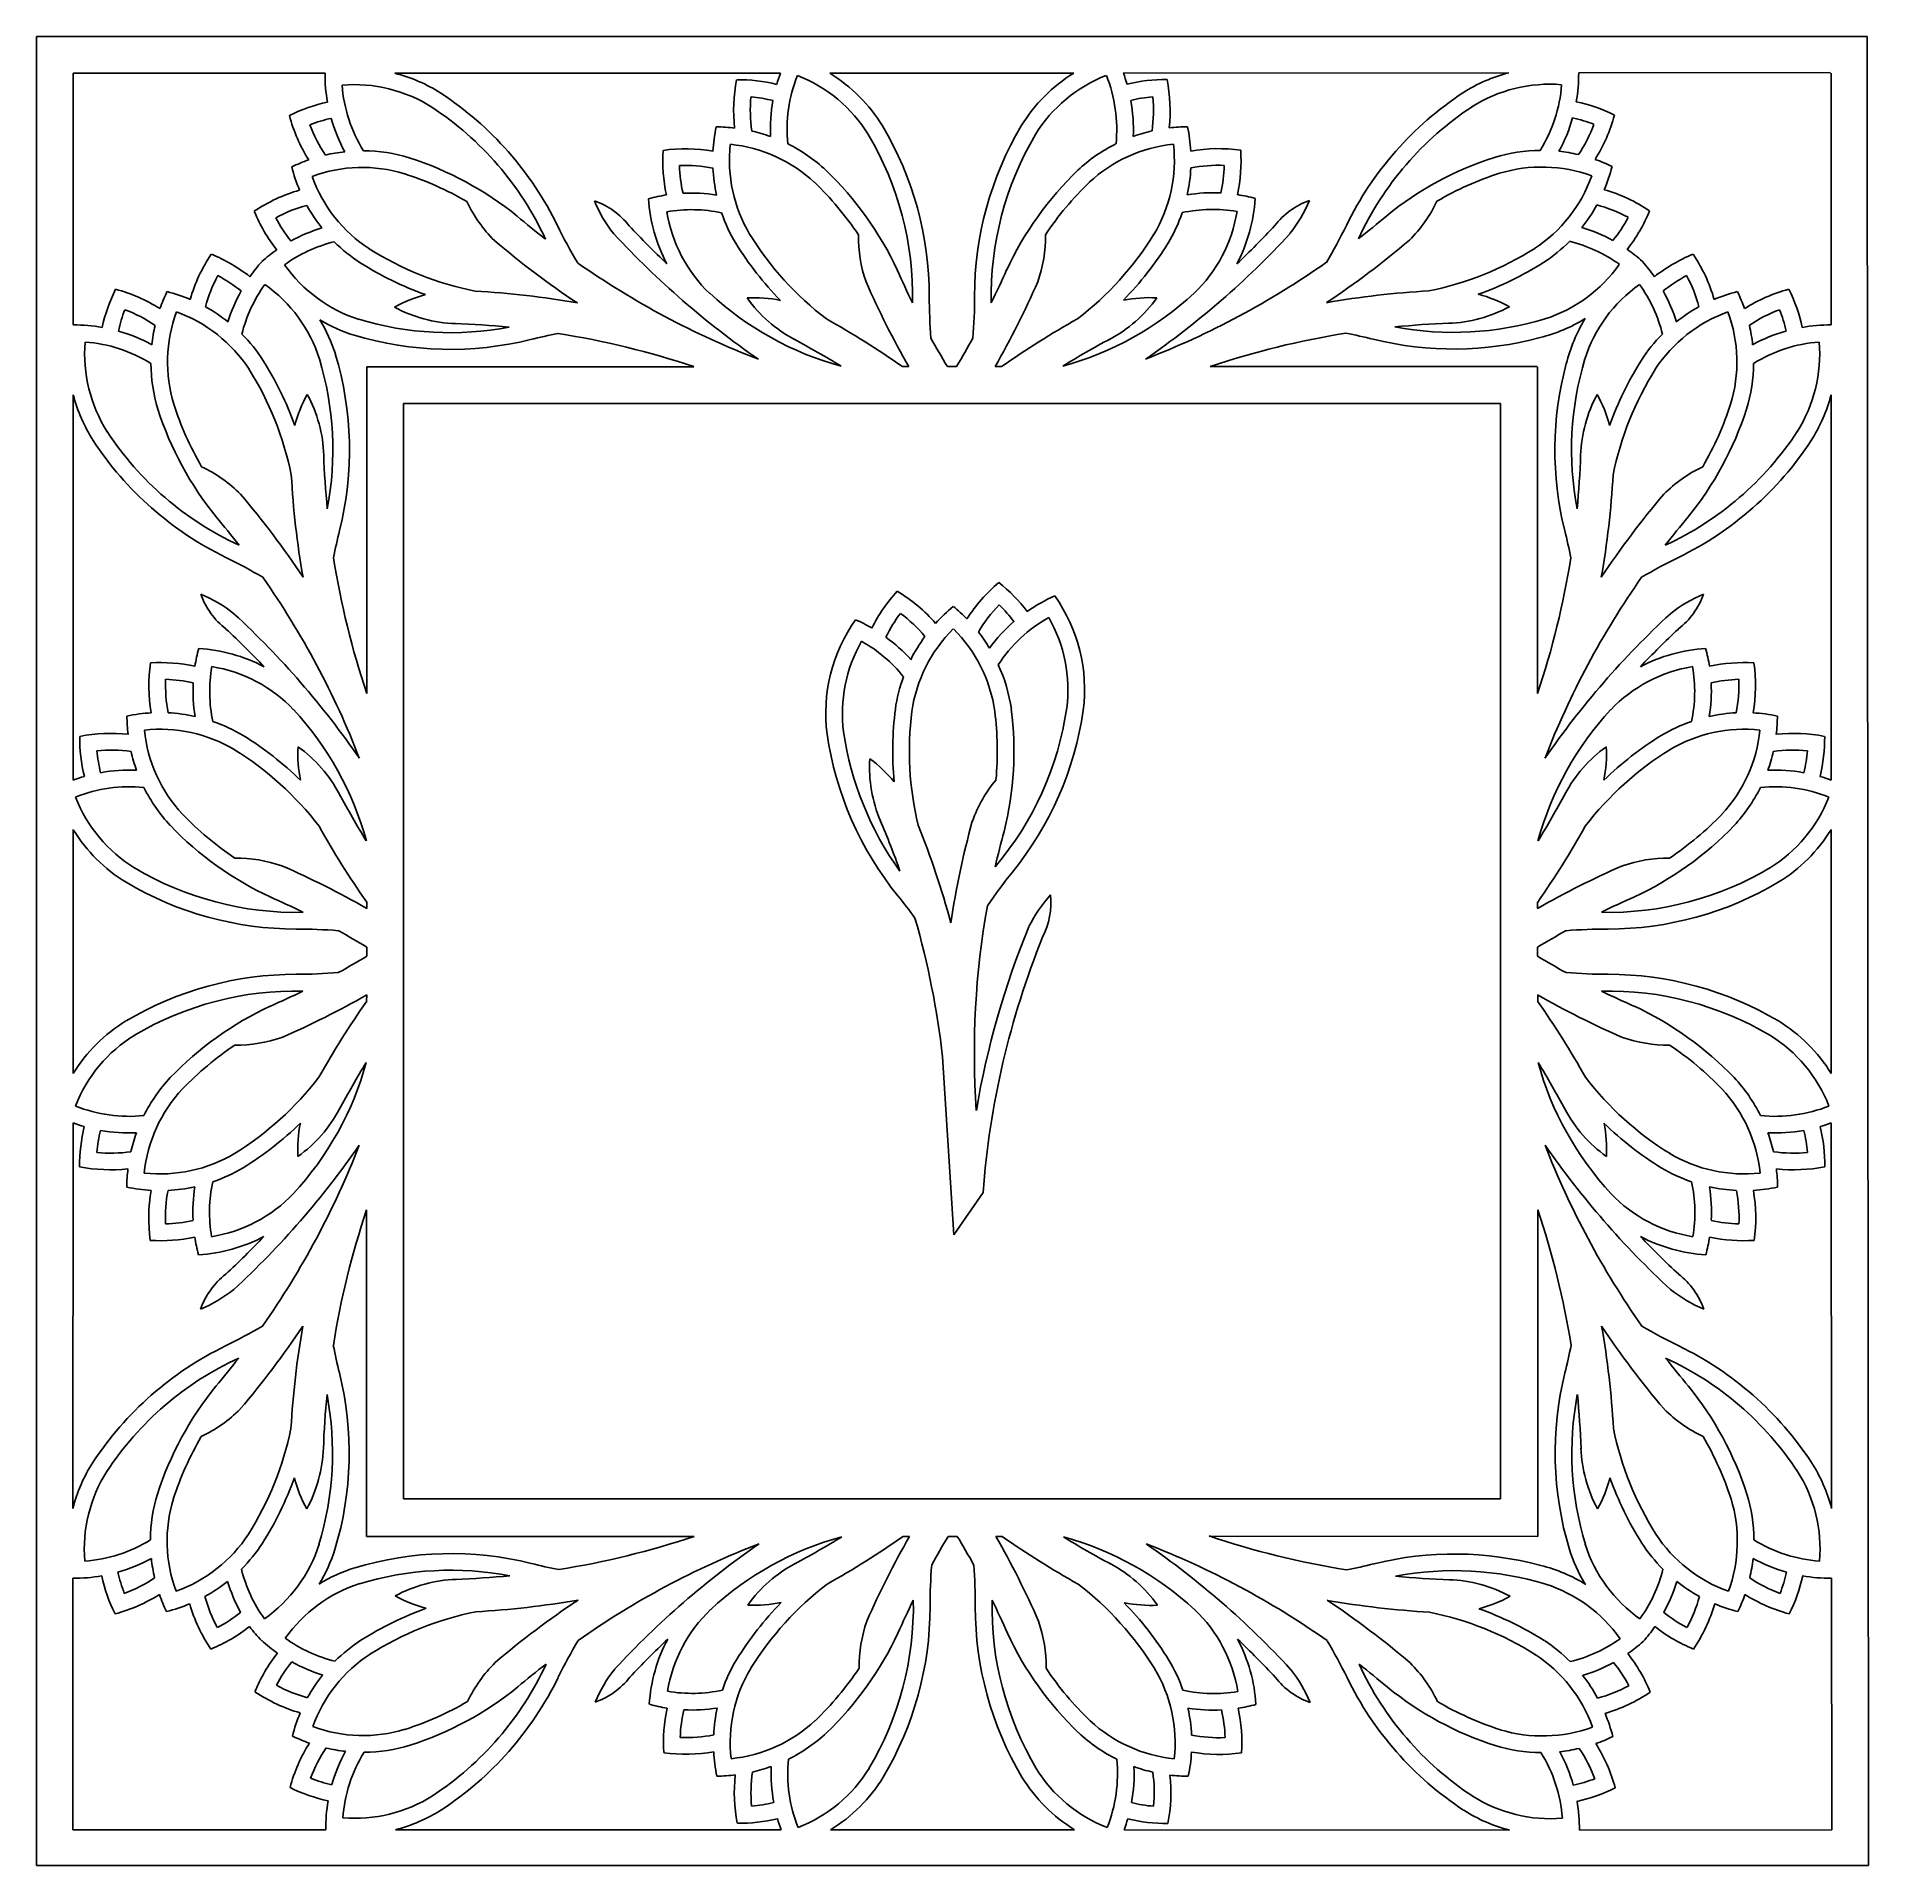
# Model space of a CAD drawing. Extents: x 11 to 231, y 21 to 241.
import ezdxf

# ---------------------------------------------------------------- set-up
doc = ezdxf.new("R2010")
doc.units = 0
doc.layers.get('0').update_dxf_attribs({"linetype": 'CONTINUOUS'})

msp = doc.modelspace()

# ---------------------------------------------------------------- linework, layer by layer
for p, q in [((10.74, 240.93), (230.54, 240.93)), ((10.74, 21.27), (10.74, 240.93)), ((230.7, 21.27), (230.54, 240.93)), ((15.14, 236.53), (45.38, 236.53)), ((15.14, 236.53), (15.14, 206.3)), ((53.76, 236.53), (100.06, 236.53)), ((106, 236.53), (135.29, 236.54)), ((187.53, 236.58), (141.23, 236.55)), ((226.14, 236.61), (195.91, 236.59)), ((226.22, 236.53), (226.22, 206.3)), ((50.4, 201.28), (50.39, 162.02)), ((50.4, 201.28), (89.66, 201.29)), ((114.7, 201.3), (115.47, 201.3)), ((121.21, 201.3), (120.11, 201.3)), ((126.62, 201.3), (125.84, 201.3)), ((190.91, 201.32), (151.65, 201.31)), ((190.96, 201.28), (190.97, 162.02)), ((15.14, 197.92), (15.14, 151.62)), ((54.8, 196.88), (186.51, 196.88)), ((54.8, 65.3), (54.8, 196.88)), ((186.51, 196.88), (186.51, 65.3)), ((226.22, 197.92), (226.22, 151.62)), ((15.14, 145.68), (15.13, 116.39)), ((226.23, 116.39), (226.22, 145.68)), ((50.38, 136.98), (50.38, 136.21)), ((190.98, 136.98), (190.98, 136.21)), ((50.38, 130.47), (50.38, 131.57)), ((190.98, 131.57), (190.98, 130.47)), ((50.37, 125.06), (50.38, 125.83)), ((190.99, 125.06), (190.99, 125.83)), ((119.51, 118.39), (120.86, 97.02)), ((15.1, 64.15), (15.13, 110.45)), ((226.27, 64.15), (226.23, 110.45)), ((120.86, 97.02), (124.4, 102.08)), ((50.35, 60.77), (50.37, 100.03)), ((191.01, 60.78), (190.99, 100.03)), ((54.8, 65.3), (186.51, 65.3)), ((89.7, 60.78), (50.35, 60.77)), ((114.78, 60.78), (115.55, 60.78)), ((121.29, 60.78), (120.19, 60.78)), ((126.7, 60.78), (125.93, 60.78)), ((191.01, 60.78), (151.55, 60.83)), ((15.07, 25.53), (15.09, 55.77)), ((226.29, 25.53), (226.27, 55.77)), ((15.07, 25.53), (45.46, 25.55)), ((53.85, 25.55), (100.14, 25.55)), ((106.08, 25.55), (135.38, 25.54)), ((187.61, 25.5), (141.32, 25.53)), ((196, 25.49), (226.29, 25.53)), ((230.7, 21.27), (10.74, 21.27))]:
    msp.add_line(p, q)
for centre, radius, start, end in [((64.84, 236.42), 19.47, 179.6582, 189.9234), ((48.86, 217.7), 19.47, 57.6544, 75.4181), ((113.91, 232.04), 19.47, 168.99, 186.1581), ((94.99, 216.29), 19.47, 76.2361, 90.5465), ((118.32, 229.8), 19.47, 159.7717, 163.9121), ((118.32, 229.8), 17.47, 158.309, 185.7834), ((95.74, 219.99), 17.47, 31.6431, 68.6931), ((95.74, 219.99), 19.47, 31.6431, 58.2181), ((145.55, 220.01), 19.47, 121.8223, 148.3973), ((145.55, 220.01), 17.47, 111.3473, 148.3973), ((122.97, 229.81), 17.47, 354.257, 21.7314), ((122.97, 229.81), 19.47, 16.1283, 20.2687), ((146.31, 216.31), 19.47, 89.4939, 103.8043), ((127.38, 232.04), 19.47, 353.8823, 11.0504), ((192.44, 217.75), 19.47, 104.6224, 122.386), ((176.44, 236.46), 19.47, 350.117, 0.3822), ((48.86, 217.7), 17.47, 57.6544, 94.7044), ((64.84, 236.42), 17.47, 184.3203, 211.7947), ((37.34, 200.69), 40, 25.9983, 56.7405), ((113.91, 232.04), 17.47, 174.5762, 188.0473), ((94.99, 216.29), 17.47, 76.165, 84.9603), ((118.32, 229.8), 19.47, 169.802, 182.5755), ((146.31, 216.31), 17.47, 95.0801, 103.8755), ((122.97, 229.81), 19.47, 357.4649, 10.2384), ((127.38, 232.04), 17.47, 351.9931, 5.4642), ((203.98, 200.75), 40, 123.2999, 154.0422), ((192.44, 217.75), 17.47, 85.336, 122.386), ((176.44, 236.46), 17.47, 328.2457, 355.7201), ((49.8, 214.04), 19.47, 102.2474, 116.5578), ((59.9, 236.49), 19.47, 195.0013, 212.1695), ((49.8, 214.04), 17.47, 102.1763, 110.9716), ((64.84, 236.42), 19.47, 195.8134, 208.5869), ((37.34, 200.69), 38, 24.7922, 56.7405), ((203.98, 200.75), 38, 123.2999, 155.2482), ((176.44, 236.46), 19.47, 331.4535, 344.227), ((191.5, 214.09), 17.47, 69.0688, 77.8641), ((191.5, 214.09), 19.47, 63.4826, 77.793), ((181.39, 236.53), 19.47, 327.8709, 345.0391), ((59.9, 236.49), 17.47, 200.5875, 214.0587), ((111.4, 226.1), 19.47, 168.1979, 176.8606), ((92.27, 210.62), 19.47, 83.2477, 89.7544), ((92.27, 210.62), 19.47, 70.1524, 77.0918), ((77.93, 209.76), 38, 358.7808, 30.7291), ((77.93, 209.76), 40, 359.9869, 30.7291), ((163.37, 209.79), 40, 149.3113, 180.0535), ((163.37, 209.79), 38, 149.3113, 181.2596), ((149.04, 210.64), 19.47, 102.9486, 109.888), ((149.04, 210.64), 19.47, 90.286, 96.7927), ((129.89, 226.11), 19.47, 3.1798, 11.8425), ((181.39, 236.53), 17.47, 325.9817, 339.4529), ((49.84, 207.75), 19.47, 96.1637, 103.1032), ((49.84, 207.75), 19.47, 73.1265, 89.5353), ((105.39, 226.04), 19.47, 176.3756, 192.214), ((88.65, 207.99), 19.47, 80.1951, 97.932), ((111.4, 226.1), 17.47, 173.7841, 210.8371), ((92.27, 210.62), 17.47, 47.1152, 84.1682), ((92.27, 210.62), 19.47, 47.1152, 63.5239), ((149.04, 210.64), 19.47, 116.5165, 132.9252), ((149.04, 210.64), 17.47, 95.8722, 132.9252), ((129.89, 226.11), 17.47, 329.2033, 6.2563), ((152.65, 208.01), 19.47, 82.1084, 99.8454), ((135.9, 226.05), 19.47, 347.8264, 3.6649), ((191.47, 207.8), 19.47, 90.5051, 106.9139), ((191.47, 207.8), 19.47, 76.9372, 83.8767), ((49.84, 207.75), 19.47, 109.259, 115.7657), ((60.25, 230.06), 19.47, 194.2093, 202.8719), ((49.84, 207.75), 17.47, 73.1265, 110.1795), ((43.27, 188.29), 38, 59.7668, 72.2141), ((43.27, 188.29), 40, 51.0044, 72.2141), ((88.65, 207.99), 17.47, 79.0766, 92.3458), ((105.39, 226.04), 17.47, 181.9617, 192.9491), ((111.4, 226.1), 19.47, 182.8448, 192.4508), ((77.83, 196.01), 40, 24.9931, 46.2028), ((163.49, 196.04), 40, 133.8376, 155.0473), ((129.89, 226.11), 19.47, 347.5896, 357.1956), ((152.65, 208.01), 17.47, 87.6946, 100.9638), ((135.9, 226.05), 17.47, 347.0913, 358.0787), ((198.05, 188.35), 40, 107.8263, 129.036), ((198.05, 188.35), 38, 107.8263, 120.2736), ((191.47, 207.8), 17.47, 69.8609, 106.9139), ((191.47, 207.8), 19.47, 64.2747, 70.7814), ((181.04, 230.1), 19.47, 337.1685, 345.8312), ((47.75, 203.8), 19.47, 106.2064, 123.9433), ((60.25, 230.06), 17.47, 199.7954, 236.8484), ((77.83, 196.01), 38, 33.7555, 46.2028), ((163.49, 196.04), 38, 133.8376, 146.2849), ((151.97, 202.71), 19.47, 87.1797, 99.0638), ((181.04, 230.1), 17.47, 303.192, 340.245), ((193.56, 203.85), 19.47, 56.0971, 73.834), ((47.75, 203.8), 17.47, 105.0879, 118.3572), ((60.25, 230.06), 19.47, 208.8562, 218.4622), ((77.21, 228.09), 16.36, 205.2098, 225.3626), ((92.84, 227.46), 16.36, 202.4158, 218.6573), ((74.64, 212.55), 9.2, 37.9326, 70.4673), ((89.34, 202.68), 19.47, 98.7914, 105.2295), ((103.65, 222.71), 19.47, 183.6731, 207.7957), ((89.34, 202.68), 17.47, 77.9116, 99.6433), ((89.34, 202.68), 19.47, 80.9766, 92.8607), ((151.97, 202.71), 17.47, 80.3971, 102.1289), ((137.64, 222.72), 19.47, 332.2447, 356.3674), ((151.97, 202.71), 19.47, 74.8109, 81.249), ((166.67, 212.58), 9.2, 109.5731, 142.1078), ((148.45, 227.48), 16.36, 321.3832, 337.6246), ((164.08, 228.12), 16.36, 314.6779, 334.8306), ((181.04, 230.1), 19.47, 321.5783, 331.1842), ((193.56, 203.85), 17.47, 61.6833, 74.9525), ((186.42, 227.41), 19.47, 321.8151, 337.6535), ((54.88, 227.36), 19.47, 202.3869, 218.2253), ((54.88, 227.36), 17.47, 207.9731, 218.9604), ((50.69, 199.34), 19.47, 106.9879, 118.8721), ((57.89, 206.88), 16.36, 49.6101, 49.8658), ((133.84, 296.56), 101.17, 229.724, 232.1974), ((129.57, 245.68), 62.62, 205.9983, 210.6132), ((156.59, 287.91), 102.17, 223.0191, 226.632), ((103.65, 222.71), 17.47, 189.2592, 226.3092), ((111.4, 226.1), 19.47, 199.0182, 210.8371), ((129.89, 226.11), 19.47, 329.2033, 341.0222), ((137.64, 222.72), 17.47, 313.7312, 350.7812), ((84.66, 287.88), 102.17, 313.4084, 317.0213), ((111.71, 245.67), 62.62, 329.4272, 334.0422), ((107.4, 296.56), 101.17, 307.843, 310.3165), ((183.42, 206.92), 16.36, 130.1746, 130.4303), ((190.62, 199.39), 19.47, 61.1683, 73.0525), ((186.42, 227.41), 17.47, 321.08, 332.0673), ((50.69, 199.34), 17.47, 103.9229, 125.6547), ((60.25, 230.06), 19.47, 225.0296, 236.8484), ((133.84, 296.56), 105.17, 229.6215, 236.4221), ((156.59, 287.91), 104.17, 222.7206, 235.3786), ((128.7, 237.17), 40, 211.7495, 224.2734), ((128.7, 237.17), 38, 211.7495, 232.5152), ((125.78, 216.9), 16.36, 179.1985, 199.3512), ((115.52, 216.89), 16.36, 340.6892, 0.842), ((112.58, 237.17), 38, 307.5252, 328.2909), ((112.58, 237.17), 40, 315.767, 328.2909), ((84.66, 287.88), 104.17, 304.6618, 317.3198), ((107.4, 296.56), 105.17, 303.6183, 310.4189), ((181.04, 230.1), 19.47, 303.192, 315.0108), ((190.62, 199.39), 17.47, 54.3858, 76.1175), ((47.87, 203.93), 19.47, 146.0567, 163.7936), ((24.31, 196.8), 19.47, 51.7747, 67.6131), ((52.34, 200.98), 19.47, 138.4304, 145.1973), ((50.69, 199.34), 19.47, 124.8027, 131.5696), ((54.77, 223.61), 17.47, 215.2706, 252.3205), ((70.94, 247.6), 40, 237.7609, 250.2848), ((70.94, 247.6), 38, 237.7609, 258.5266), ((133.84, 296.56), 101.17, 234.9052, 248.8908), ((107.4, 296.56), 101.17, 291.1496, 305.1353), ((170.34, 247.63), 38, 281.5138, 302.2795), ((170.34, 247.63), 40, 289.7556, 302.2795), ((186.52, 223.66), 17.47, 287.7199, 324.7698), ((190.62, 199.39), 19.47, 48.3489, 55.2377), ((189.02, 200.98), 19.47, 34.8027, 41.6915), ((217.05, 196.8), 19.47, 112.3869, 128.2253), ((193.49, 203.93), 19.47, 16.2064, 33.9434), ((47.87, 203.93), 17.47, 151.6428, 164.9121), ((24.31, 196.8), 17.47, 51.0396, 62.0269), ((52.34, 200.98), 17.47, 144.3453, 166.0771), ((28.06, 196.9), 17.47, 17.6795, 54.7294), ((206.71, 253.6), 105.17, 203.6102, 209.8202), ((99.11, 206.31), 16.36, 23.5988, 23.8545), ((206.71, 253.6), 101.17, 203.7126, 206.1861), ((34.56, 253.54), 101.17, 333.8544, 336.3278), ((34.56, 253.54), 105.17, 330.2202, 336.4302), ((142.2, 206.32), 16.36, 156.1859, 156.4416), ((213.3, 196.9), 17.47, 125.2706, 162.3206), ((189.02, 200.98), 17.47, 13.9229, 35.6547), ((217.05, 196.8), 17.47, 117.9731, 128.9604), ((193.49, 203.93), 17.47, 15.088, 28.3572), ((37.64, 201.88), 19.47, 153.4422, 167.7526), ((15.19, 191.78), 19.47, 57.8305, 74.9987), ((43.93, 201.84), 19.47, 154.2343, 160.741), ((21.62, 191.43), 19.47, 67.1281, 75.7907), ((52.34, 200.98), 19.47, 151.1279, 163.0121), ((61.61, 194.12), 16.36, 104.7226, 118.8431), ((57.56, 105.35), 105.17, 80.0803, 86.8269), ((117.37, 238), 38, 227.2232, 254.712), ((96.86, 193.21), 16.36, 78.7112, 92.8318), ((109.39, 219.02), 16.36, 215.3946, 242.1748), ((180.55, 209.74), 62.62, 179.9869, 184.6018), ((60.75, 209.69), 62.62, 355.4386, 0.0535), ((123.91, 238), 38, 285.3284, 312.8172), ((131.91, 219.03), 16.36, 297.8656, 324.6459), ((144.46, 193.22), 16.36, 87.2086, 101.3292), ((183.82, 105.39), 105.17, 93.2135, 99.9601), ((179.71, 194.16), 16.36, 61.1973, 75.3178), ((189.02, 200.98), 19.47, 16.988, 28.8721), ((219.74, 191.43), 19.47, 104.2093, 112.8719), ((197.44, 201.84), 19.47, 19.2591, 25.7657), ((226.18, 191.78), 19.47, 105.0013, 122.1695), ((203.73, 201.88), 19.47, 12.2474, 26.5578), ((37.64, 201.88), 17.47, 159.0284, 167.8237), ((15.19, 191.78), 17.47, 55.9413, 69.4125), ((43.93, 201.84), 17.47, 159.8205, 196.8735), ((21.62, 191.43), 17.47, 33.1516, 70.2046), ((21.62, 191.43), 19.47, 51.5378, 61.1438), ((54.77, 223.61), 19.47, 239.0196, 252.3205), ((28.06, 196.9), 19.47, 17.6795, 30.9804), ((60.4, 243.37), 38, 253.2345, 280.7234), ((61.54, 222.81), 16.36, 241.4059, 268.1861), ((54.3, 115.2), 105.17, 54.9485, 60.8156), ((187.08, 115.25), 105.17, 119.2248, 125.0919), ((180.88, 243.41), 38, 259.317, 286.8059), ((179.75, 222.85), 16.36, 271.8543, 298.6345), ((186.52, 223.66), 19.47, 284.1597, 301.4891), ((213.3, 196.9), 19.47, 148.5514, 165.8808), ((219.74, 191.43), 17.47, 109.7955, 146.8485), ((219.74, 191.43), 19.47, 118.8562, 128.4622), ((197.44, 201.84), 17.47, 343.1265, 20.1795), ((226.18, 191.78), 17.47, 110.5875, 124.0587), ((203.73, 201.88), 17.47, 12.1763, 20.9716), ((15.26, 186.83), 19.47, 80.0766, 90.3418), ((15.26, 186.83), 19.47, 61.4131, 74.1866), ((43.93, 201.84), 19.47, 166.8968, 173.8363), ((21.62, 191.43), 19.47, 33.1516, 44.9704), ((60.4, 243.37), 40, 253.2345, 283.9767), ((57.56, 105.35), 101.17, 84.3796, 88.0789), ((85.18, 143.78), 62.62, 100.8922, 103.9767), ((57.56, 105.35), 101.17, 71.5011, 81.0205), ((54.3, 115.2), 101.17, 58.3683, 62.0676), ((206.71, 253.6), 101.17, 208.8938, 211.1263), ((34.56, 253.54), 101.17, 328.9142, 331.1466), ((187.08, 115.25), 101.17, 117.9728, 121.6721), ((183.82, 105.39), 101.17, 99.0199, 108.5393), ((156.17, 143.81), 62.62, 76.0637, 79.1482), ((180.88, 243.41), 40, 256.0637, 285.0736), ((183.82, 105.39), 101.17, 91.9615, 95.6608), ((219.74, 191.43), 19.47, 135.0296, 146.8485), ((197.44, 201.84), 19.47, 6.1637, 13.1032), ((226.1, 186.83), 19.47, 105.8134, 118.5869), ((226.1, 186.83), 19.47, 89.6582, 99.9235), ((33.98, 202.82), 17.47, 175.2956, 212.3456), ((15.26, 186.83), 17.47, 58.2053, 85.6797), ((8.31, 191.28), 40, 346.0233, 16.7655), ((226.1, 186.83), 17.47, 94.3203, 121.7948), ((207.38, 202.82), 17.47, 327.6544, 4.7044), ((43.93, 201.84), 19.47, 180.4647, 196.8735), ((4.08, 180.74), 38, 11.4734, 32.2391), ((4.08, 180.74), 40, 19.7152, 32.2391), ((8.31, 191.28), 38, 349.2766, 16.7655), ((233.05, 191.28), 40, 164.9668, 193.9767), ((233.05, 191.28), 38, 163.2345, 190.7234), ((237.28, 180.74), 40, 147.7609, 160.2848), ((237.28, 180.74), 38, 147.7609, 168.5266), ((197.44, 201.84), 19.47, 343.1265, 359.5353), ((57.56, 190.07), 16.36, 151.1569, 165.2774), ((28.87, 190.13), 16.36, 1.8139, 28.5941), ((212.5, 190.13), 16.36, 151.4059, 178.1861), ((183.8, 190.07), 16.36, 14.7226, 28.8431), ((33.98, 202.82), 19.47, 194.5819, 212.3456), ((63.39, 208.41), 40, 197.7859, 218.9956), ((63.39, 208.41), 38, 197.7859, 210.2332), ((177.97, 208.41), 40, 321.0044, 342.2141), ((177.97, 208.41), 38, 329.7668, 342.2141), ((207.38, 202.82), 19.47, 327.6544, 345.4181), ((50.98, 214.34), 40, 213.2595, 244.0017), ((50.98, 214.34), 38, 213.2595, 245.2078), ((190.38, 214.34), 38, 294.7922, 326.7405), ((190.38, 214.34), 40, 295.9983, 326.7405), ((23.59, 174.47), 16.36, 44.6374, 64.7902), ((146.33, 194.12), 101.17, 181.9211, 185.6204), ((95.03, 194.12), 101.17, 354.3796, 358.079), ((217.78, 174.47), 16.36, 115.2098, 135.3626), ((146.33, 194.12), 105.17, 183.1731, 189.9197), ((95.03, 194.12), 105.17, 350.0803, 356.8269), ((-44.89, 117.83), 105.17, 33.5779, 40.3785), ((286.25, 117.83), 105.17, 139.6216, 146.4221), ((44.8, 193.79), 16.36, 220.1342, 220.3899), ((-44.89, 117.83), 101.17, 37.8026, 40.276), ((286.25, 117.83), 101.17, 139.724, 142.1974), ((196.56, 193.79), 16.36, 319.6101, 319.8658), ((107.89, 166.49), 62.62, 166.0233, 169.1078), ((133.47, 166.49), 62.62, 10.8922, 13.9767), ((6, 122.1), 62.62, 59.3868, 64.0017), ((146.33, 194.12), 101.17, 188.9795, 198.4989), ((95.03, 194.12), 101.17, 341.5011, 351.0205), ((235.36, 122.1), 62.62, 115.9983, 120.6132), ((-44.89, 117.83), 101.17, 21.1092, 35.0948), ((286.25, 117.83), 101.17, 144.9052, 158.8908), ((24.22, 158.84), 16.36, 51.3427, 67.5842), ((39.13, 177.04), 9.2, 199.5327, 232.0674), ((128.41, 161.13), 19.47, 137.3994, 153.2378), ((104.05, 157.63), 19.47, 41.2189, 58.9559), ((138.81, 160.44), 19.47, 130.0138, 147.182), ((114.19, 160.1), 19.47, 37.2599, 51.5703), ((217.14, 158.84), 16.36, 112.4158, 128.6573), ((202.23, 177.04), 9.2, 307.9327, 340.4673), ((-36.23, 95.08), 104.17, 34.6214, 47.2794), ((128.41, 161.13), 17.47, 142.9856, 153.9729), ((104.05, 157.63), 17.47, 40.1004, 53.3697), ((133.13, 157.4), 19.47, 129.2218, 137.8844), ((108.51, 157.4), 19.47, 44.2716, 50.7782), ((138.81, 160.44), 17.47, 135.6, 149.0712), ((114.19, 160.1), 17.47, 37.1888, 45.9841), ((140.83, 155.93), 19.47, 113.7466, 124.9359), ((117.11, 162.5), 19.47, 352.6669, 35.3031), ((277.59, 95.08), 104.17, 132.7206, 145.3786), ((-36.23, 95.08), 102.17, 43.368, 46.9809), ((124.97, 159.64), 19.47, 144.6969, 187.3331), ((101.25, 153.07), 19.47, 59.8152, 66.2534), ((133.13, 157.4), 17.47, 134.808, 171.861), ((108.51, 157.4), 17.47, 8.139, 45.192), ((108.51, 157.4), 19.47, 31.1762, 38.1157), ((140.83, 155.93), 19.47, 130.8259, 143.5994), ((140.83, 155.93), 17.47, 119.3328, 146.8073), ((117.11, 162.5), 17.47, 352.6669, 29.7169), ((277.59, 95.08), 102.17, 133.0192, 136.632), ((48.99, 162.33), 19.47, 164.7705, 171.2086), ((28.97, 148.02), 19.47, 62.2043, 86.3269), ((124.97, 159.64), 17.47, 150.2831, 187.3331), ((101.25, 153.07), 17.47, 38.9354, 60.6672), ((101.25, 153.07), 19.47, 42.0005, 53.8846), ((133.13, 157.4), 19.47, 143.8687, 153.4747), ((212.4, 148.02), 19.47, 93.6731, 117.7958), ((192.37, 162.33), 19.47, 8.7914, 15.2295), ((43.69, 163.03), 19.47, 172.068, 189.8049), ((25.64, 146.28), 19.47, 77.786, 93.6244), ((48.99, 162.33), 17.47, 170.3567, 192.0884), ((28.97, 148.02), 17.47, 43.6908, 80.7408), ((108.51, 157.4), 19.47, 8.139, 24.5478), ((212.4, 148.02), 17.47, 99.2593, 136.3092), ((192.37, 162.33), 17.47, 347.9116, 9.6433), ((215.72, 146.28), 19.47, 86.3756, 102.214), ((197.67, 163.03), 19.47, 350.1951, 7.932), ((43.69, 163.03), 17.47, 177.6542, 190.9234), ((25.64, 146.28), 17.47, 77.0509, 88.0383), ((48.99, 162.33), 19.47, 177.1393, 189.0234), ((133.13, 157.4), 19.47, 160.0421, 171.861), ((192.37, 162.33), 19.47, 350.9766, 2.8608), ((215.72, 146.28), 17.47, 91.9618, 102.9491), ((197.67, 163.03), 17.47, 349.0766, 2.3458), ((25.57, 140.27), 19.47, 93.1394, 101.8021), ((41.06, 159.41), 19.47, 180.2456, 186.7523), ((25.57, 140.27), 19.47, 77.5492, 87.1552), ((25.57, 140.27), 19.47, 59.1629, 70.9818), ((13.68, 134.3), 38, 15.288, 42.7768), ((153.54, 155.13), 40, 172.7734, 185.2973), ((153.54, 155.13), 38, 172.7734, 193.5391), ((88.1, 155.13), 38, 354.7793, 7.2266), ((96.83, 165.75), 38, 319.8047, 351.753), ((88.1, 155.13), 40, 346.0169, 7.2266), ((96.83, 165.75), 40, 321.0108, 351.753), ((227.68, 134.3), 38, 137.2232, 164.712), ((215.79, 140.27), 19.47, 109.0183, 120.8371), ((215.79, 140.27), 19.47, 92.8449, 102.4508), ((215.79, 140.27), 19.47, 78.1979, 86.8606), ((200.3, 159.41), 19.47, 353.2477, 359.7544), ((19.64, 137.77), 19.47, 83.8419, 101.01), ((35.39, 156.69), 19.47, 179.4535, 193.7639), ((25.57, 140.27), 17.47, 59.1629, 96.2159), ((41.06, 159.41), 17.47, 185.8318, 222.8848), ((14.5, 122.97), 40, 45.7266, 58.2505), ((145.25, 162.89), 40, 188.247, 218.9892), ((145.25, 162.89), 38, 188.247, 215.7359), ((226.86, 122.97), 40, 121.7496, 134.2735), ((215.79, 140.27), 17.47, 83.7841, 120.8371), ((200.3, 159.41), 17.47, 317.1152, 354.1682), ((221.72, 137.77), 19.47, 78.99, 96.1582), ((205.98, 156.69), 19.47, 346.2361, 0.5465), ((19.64, 137.77), 17.47, 81.9527, 95.4238), ((35.39, 156.69), 17.47, 185.0397, 193.835), ((41.06, 159.41), 19.47, 192.9082, 199.8476), ((14.5, 122.97), 38, 37.4848, 58.2505), ((58.47, 154.82), 16.36, 177.1682, 191.2888), ((32.65, 142.29), 16.36, 27.8252, 54.6054), ((127.11, 153.17), 16.36, 176.4184, 203.1986), ((101.13, 140.98), 16.36, 39.7351, 53.8556), ((208.71, 142.29), 16.36, 125.3946, 152.1748), ((226.86, 122.97), 38, 121.7496, 142.5153), ((182.89, 154.82), 16.36, 348.7113, 2.8318), ((200.3, 159.41), 19.47, 340.1524, 347.0919), ((221.72, 137.77), 17.47, 84.5762, 98.0474), ((205.98, 156.69), 17.47, 346.165, 354.9603), ((21.87, 133.36), 19.47, 106.0879, 110.2283), ((21.87, 133.36), 19.47, 87.4245, 100.198), ((219.49, 133.36), 19.47, 79.8021, 92.5756), ((219.49, 133.36), 19.47, 69.7717, 73.9121), ((21.87, 133.36), 17.47, 84.2166, 111.691), ((31.69, 155.93), 17.47, 201.3069, 238.3569), ((41.06, 159.41), 19.47, 206.4761, 222.8848), ((136.47, 197.38), 101.17, 207.9324, 211.6317), ((138.52, 141.2), 16.36, 140.2223, 160.3751), ((104.89, 197.38), 101.17, 328.3683, 332.0676), ((200.3, 159.41), 19.47, 317.1152, 333.524), ((219.49, 133.36), 17.47, 68.309, 95.7834), ((209.67, 155.93), 17.47, 301.6431, 338.6931), ((55.67, 173.85), 38, 223.7972, 236.2445), ((185.7, 173.85), 38, 303.7555, 316.2028), ((31.69, 155.93), 19.47, 211.7819, 238.3569), ((55.67, 173.85), 40, 223.7972, 245.0069), ((136.47, 197.38), 105.17, 209.1844, 215.0515), ((18.98, 107.11), 101.17, 19.3921, 23.0915), ((18.98, 107.11), 105.17, 15.0928, 21.8394), ((224.51, 118.83), 105.17, 164.6341, 171.4346), ((224.51, 118.83), 101.17, 164.7365, 167.2099), ((111.12, 149.74), 16.36, 344.6226, 344.8783), ((104.89, 197.38), 105.17, 324.9486, 330.8156), ((185.7, 173.85), 40, 294.9931, 316.2028), ((209.67, 155.93), 19.47, 301.6431, 328.2181), ((41.92, 173.74), 38, 239.2709, 271.2192), ((34.78, 125.89), 16.36, 70.6488, 90.8015), ((-1.92, 44.97), 105.17, 60.1798, 66.3898), ((243.28, 44.97), 105.17, 113.6102, 119.8203), ((199.44, 173.74), 38, 268.7809, 300.7292), ((206.58, 125.89), 16.36, 89.1985, 109.3512), ((41.92, 173.74), 40, 239.2709, 270.0131), ((176.59, 101.18), 62.62, 141.0108, 145.6257), ((199.44, 173.74), 40, 269.9869, 300.7292), ((45.37, 152.56), 16.36, 246.1455, 246.4012), ((-1.92, 44.97), 101.17, 63.8139, 66.2874), ((65.49, 98.33), 62.62, 35.9047, 38.9892), ((224.51, 118.83), 101.17, 169.9177, 183.9033), ((144.55, 126.77), 16.36, 137.4283, 153.6698), ((123.34, 136.96), 9.2, 332.9452, 5.4798), ((243.28, 44.97), 101.17, 113.7126, 116.1861), ((195.99, 152.56), 16.36, 293.5988, 293.8545), ((18.98, 107.11), 101.17, 6.4017, 16.033), ((41.94, 71.12), 62.62, 85.3982, 90.0131), ((-1.92, 44.97), 101.17, 58.8737, 61.1062), ((226.29, 94.55), 104.17, 157.7331, 170.3911), ((226.29, 94.55), 102.17, 158.0317, 175.7741), ((243.28, 44.97), 101.17, 118.8938, 121.1263), ((199.42, 71.12), 62.62, 89.9869, 94.6019), ((-1.86, 217.11), 101.17, 298.8534, 301.0858), ((243.22, 217.11), 101.17, 238.9142, 241.1466), ((41.89, 88.3), 40, 89.9465, 120.6887), ((41.98, 190.93), 62.62, 269.9465, 274.5614), ((199.38, 190.93), 62.62, 265.4386, 270.0535), ((199.47, 88.3), 40, 59.3113, 90.0535), ((41.89, 88.3), 38, 88.7404, 120.6887), ((-1.86, 217.11), 101.17, 293.6722, 296.1456), ((-1.86, 217.11), 105.17, 293.5698, 299.7798), ((243.22, 217.11), 105.17, 240.2202, 246.4302), ((199.47, 88.3), 38, 59.3113, 91.2596), ((243.22, 217.11), 101.17, 243.8544, 246.3278), ((55.64, 88.19), 40, 114.9527, 136.1624), ((45.36, 109.48), 16.36, 113.5584, 113.8141), ((136.43, 64.6), 105.17, 144.9081, 150.7752), ((104.93, 64.6), 105.17, 29.2249, 35.0919), ((196, 109.48), 16.36, 66.186, 66.4416), ((185.73, 88.19), 40, 43.8376, 65.0474), ((31.67, 106.12), 19.47, 121.6027, 148.1777), ((31.67, 106.12), 17.47, 121.6027, 158.6527), ((209.69, 106.12), 17.47, 21.3474, 58.3973), ((209.69, 106.12), 19.47, 31.8223, 58.3973), ((55.64, 88.19), 38, 123.7151, 136.1624), ((34.78, 136.16), 16.36, 269.158, 289.3108), ((206.58, 136.16), 16.36, 250.6892, 270.842), ((185.73, 88.19), 38, 43.8376, 56.2849), ((13.68, 127.77), 38, 317.1828, 344.6716), ((136.43, 64.6), 101.17, 148.3279, 152.0272), ((227.68, 127.77), 38, 195.3284, 222.8173), ((104.93, 64.6), 101.17, 27.9728, 31.6722), ((41.04, 102.64), 19.47, 137.0748, 153.4835), ((41.04, 102.64), 17.47, 137.0748, 174.1278), ((14.51, 139.09), 38, 301.7091, 322.4748), ((226.85, 139.09), 38, 217.5252, 238.2909), ((200.32, 102.64), 17.47, 5.8722, 42.9252), ((200.32, 102.64), 19.47, 26.5165, 42.9252), ((21.87, 128.71), 17.47, 248.2686, 275.743), ((219.49, 128.71), 17.47, 264.257, 291.7314), ((21.87, 128.71), 19.47, 249.7313, 253.8717), ((35.37, 105.36), 19.47, 166.1957, 180.5061), ((14.51, 139.09), 40, 301.7091, 314.233), ((58.45, 107.22), 16.36, 168.6708, 182.7914), ((32.65, 119.77), 16.36, 305.3541, 332.1344), ((208.71, 119.77), 16.36, 207.8656, 234.6459), ((226.85, 139.09), 40, 225.767, 238.2909), ((182.91, 107.22), 16.36, 357.2086, 11.3292), ((219.49, 128.71), 19.47, 286.1283, 290.2687), ((205.99, 105.36), 19.47, 359.494, 13.8043), ((35.37, 105.36), 17.47, 166.1245, 174.9199), ((21.87, 128.71), 19.47, 259.7616, 272.5351), ((41.04, 102.64), 19.47, 160.112, 167.0514), ((219.49, 128.71), 19.47, 267.4649, 280.2384), ((200.32, 102.64), 19.47, 12.9486, 19.8881), ((205.99, 105.36), 17.47, 5.0802, 13.8755), ((19.63, 124.29), 17.47, 264.5358, 278.0069), ((25.57, 121.79), 17.47, 263.7437, 300.7967), ((-36.21, 167.02), 104.17, 312.6802, 325.3382), ((-44.88, 144.28), 101.17, 324.8647, 338.8504), ((277.57, 167.02), 104.17, 214.6618, 227.3198), ((286.24, 144.28), 101.17, 201.1496, 215.1353), ((215.79, 121.79), 17.47, 239.2033, 276.2563), ((221.73, 124.29), 17.47, 261.9931, 275.4642), ((19.63, 124.29), 19.47, 258.9496, 276.1177), ((41.04, 102.64), 19.47, 173.2073, 179.714), ((48.97, 99.71), 17.47, 167.8711, 189.6029), ((25.57, 121.79), 19.47, 288.9778, 300.7967), ((215.79, 121.79), 19.47, 239.2033, 251.0222), ((192.39, 99.71), 17.47, 350.3971, 12.1289), ((221.73, 124.29), 19.47, 263.8823, 281.0504), ((200.32, 102.64), 19.47, 0.286, 6.7927), ((25.57, 121.79), 19.47, 258.1575, 266.8202), ((43.67, 99.02), 19.47, 170.1546, 187.8916), ((43.67, 99.02), 17.47, 169.0362, 182.3054), ((25.57, 121.79), 19.47, 272.8044, 282.4104), ((48.97, 99.71), 19.47, 170.9362, 182.8203), ((28.95, 114.03), 17.47, 279.2188, 316.2688), ((212.41, 114.03), 17.47, 223.7312, 260.7812), ((215.79, 121.79), 19.47, 257.5896, 267.1956), ((192.39, 99.71), 19.47, 357.1797, 9.0638), ((197.7, 99.02), 17.47, 357.6946, 10.9638), ((215.79, 121.79), 19.47, 273.1798, 281.8425), ((197.7, 99.02), 19.47, 352.1084, 9.8454), ((146.29, 67.86), 101.17, 161.4607, 170.9801), ((95.08, 67.86), 101.17, 9.0199, 18.5393), ((25.63, 115.77), 17.47, 271.9213, 282.9087), ((28.95, 114.03), 19.47, 273.6326, 297.7553), ((-36.21, 167.02), 102.17, 312.9787, 316.5916), ((212.41, 114.03), 19.47, 242.2447, 266.3674), ((277.57, 167.02), 102.17, 223.4085, 227.0213), ((215.73, 115.77), 17.47, 257.0914, 268.0787), ((25.63, 115.77), 19.47, 266.3351, 282.1736), ((48.97, 99.71), 19.47, 188.751, 195.1891), ((192.39, 99.71), 19.47, 344.8109, 351.249), ((215.73, 115.77), 19.47, 257.8264, 273.6649), ((39.1, 85.01), 9.2, 127.8922, 160.4269), ((24.2, 103.22), 16.36, 292.3754, 308.6168), ((217.16, 103.22), 16.36, 231.3832, 247.6246), ((202.26, 85.01), 9.2, 19.5731, 52.1078), ((6.01, 139.97), 62.62, 295.9578, 300.5728), ((-44.88, 144.28), 105.17, 319.5811, 326.3817), ((146.29, 67.86), 105.17, 170.0399, 176.7865), ((286.24, 144.28), 105.17, 213.6184, 220.4189), ((95.08, 67.86), 105.17, 3.2135, 9.9601), ((235.35, 139.97), 62.62, 239.4273, 244.0422), ((50.92, 47.7), 40, 115.9578, 146.7001), ((107.87, 95.51), 62.62, 190.8518, 193.9363), ((133.49, 95.51), 62.62, 346.0637, 349.1482), ((190.44, 47.7), 40, 33.3, 64.0422), ((50.92, 47.7), 38, 114.7518, 146.7001), ((-44.88, 144.28), 101.17, 319.6835, 322.157), ((190.44, 47.7), 38, 33.3, 65.2483), ((286.24, 144.28), 101.17, 217.843, 220.3165), ((8.27, 70.79), 40, 343.1941, 13.9363), ((233.09, 70.79), 40, 166.0637, 196.8059), ((63.33, 53.63), 40, 140.964, 162.1737), ((44.76, 68.26), 16.36, 139.5697, 139.8254), ((8.27, 70.79), 38, 343.1941, 10.683), ((146.29, 67.86), 101.17, 174.3392, 178.0385), ((233.09, 70.79), 38, 169.3171, 196.8059), ((95.08, 67.86), 101.17, 1.9615, 5.6608), ((196.6, 68.26), 16.36, 40.1746, 40.4303), ((178.03, 53.63), 40, 17.8263, 39.036), ((23.55, 87.59), 16.36, 295.1694, 315.3221), ((217.81, 87.59), 16.36, 224.6779, 244.8306), ((63.33, 53.63), 38, 149.7264, 162.1737), ((4.05, 81.34), 38, 327.7205, 348.4862), ((237.31, 81.34), 38, 191.5139, 212.2796), ((178.03, 53.63), 38, 17.8263, 30.2736), ((28.82, 71.92), 16.36, 331.3655, 358.1457), ((212.54, 71.92), 16.36, 181.8543, 208.6345), ((33.93, 59.24), 19.47, 147.614, 165.3776), ((33.93, 59.24), 17.47, 147.614, 184.664), ((207.43, 59.24), 17.47, 355.336, 32.386), ((207.43, 59.24), 19.47, 14.6224, 32.386), ((4.05, 81.34), 40, 327.7205, 340.2444), ((57.52, 71.97), 16.36, 194.6822, 208.8027), ((183.84, 71.97), 16.36, 331.1973, 345.3179), ((237.31, 81.34), 40, 199.7557, 212.2796), ((43.88, 60.21), 19.47, 163.0861, 179.4949), ((43.88, 60.21), 17.47, 163.0861, 200.1391), ((197.49, 60.21), 17.47, 339.8609, 16.9139), ((197.49, 60.21), 19.47, 0.5052, 16.9139), ((15.22, 75.23), 17.47, 274.2799, 301.7543), ((21.57, 70.63), 17.47, 289.755, 326.808), ((21.57, 70.63), 19.47, 314.9892, 326.808), ((28.02, 65.15), 17.47, 305.2302, 342.2801), ((57.65, 156.74), 101.17, 278.9795, 288.4712), ((133.93, -34.48), 101.17, 111.1092, 125.0948), ((156.68, -25.83), 104.17, 124.6214, 137.2794), ((117.46, 24.09), 38, 105.288, 132.7768), ((54.38, 146.88), 101.17, 297.9324, 301.6317), ((54.38, 146.88), 105.17, 299.1844, 305.0515), ((206.8, 8.49), 105.17, 150.1798, 156.3898), ((206.8, 8.49), 101.17, 148.8737, 151.1062), ((34.65, 8.55), 101.17, 28.8534, 31.0858), ((34.65, 8.55), 105.17, 23.5698, 29.7798), ((187.16, 146.83), 105.17, 234.9081, 240.7752), ((124, 24.08), 38, 47.1828, 74.6716), ((187.16, 146.83), 101.17, 238.3279, 242.0272), ((107.49, -34.47), 101.17, 54.8647, 68.8504), ((84.74, -25.8), 104.17, 42.6802, 55.3382), ((183.9, 156.69), 101.17, 251.3488, 260.9801), ((213.34, 65.15), 17.47, 197.7199, 234.7698), ((219.79, 70.63), 19.47, 213.192, 225.0109), ((219.79, 70.63), 17.47, 213.192, 250.245), ((226.14, 75.23), 17.47, 238.2457, 265.7201), ((15.22, 75.23), 19.47, 285.773, 298.5465), ((43.88, 60.21), 19.47, 186.1233, 193.0628), ((28.02, 65.15), 19.47, 328.7131, 342.2801), ((60.48, 18.72), 40, 76.0233, 106.7655), ((85.27, 118.3), 62.62, 256.0233, 259.1078), ((109.47, 43.06), 16.36, 117.8252, 144.6054), ((180.64, 52.35), 62.62, 175.3982, 180.0131), ((60.84, 52.39), 62.62, 359.9465, 4.5614), ((132, 43.05), 16.36, 35.3541, 62.1344), ((156.25, 118.27), 62.62, 280.8518, 283.9363), ((180.97, 18.67), 40, 74.9264, 103.9363), ((186.61, 38.42), 19.47, 58.5109, 75.8403), ((213.34, 65.15), 19.47, 197.7199, 211.0208), ((197.49, 60.21), 19.47, 346.9373, 353.8767), ((226.14, 75.23), 19.47, 241.4536, 254.227), ((15.22, 75.23), 19.47, 269.6178, 279.883), ((37.59, 60.17), 19.47, 192.207, 206.5174), ((37.59, 60.17), 17.47, 192.1359, 200.9312), ((15.14, 70.29), 17.47, 290.5471, 304.0183), ((21.57, 70.63), 19.47, 298.8158, 308.4217), ((52.29, 61.06), 19.47, 196.9475, 208.8317), ((52.29, 61.06), 17.47, 193.8825, 215.6142), ((54.86, 38.47), 17.47, 107.6795, 144.7294), ((54.86, 38.47), 19.47, 107.6795, 121.6222), ((60.48, 18.72), 38, 79.2766, 106.7655), ((61.63, 39.27), 16.36, 91.8139, 118.5941), ((57.65, 156.74), 101.17, 271.9211, 275.6204), ((128.79, 24.91), 38, 127.4848, 148.2505), ((112.67, 24.91), 38, 31.7091, 52.4748), ((180.97, 18.67), 38, 73.1941, 100.683), ((183.9, 156.69), 101.17, 264.3392, 268.0385), ((179.84, 39.23), 16.36, 61.3655, 88.1457), ((186.61, 38.42), 17.47, 35.2302, 72.2801), ((189.07, 61.06), 17.47, 324.3858, 346.1175), ((189.07, 61.06), 19.47, 331.1683, 343.0525), ((219.79, 70.63), 19.47, 231.5783, 241.1843), ((226.22, 70.29), 17.47, 235.9818, 249.4529), ((203.78, 60.17), 17.47, 339.0688, 347.8641), ((203.78, 60.17), 19.47, 333.4826, 347.793), ((226.14, 75.23), 19.47, 260.117, 270.3823), ((15.14, 70.29), 19.47, 284.9609, 302.1291), ((43.88, 60.21), 19.47, 199.2186, 205.7253), ((47.82, 58.11), 17.47, 195.0475, 208.3167), ((61.69, 67.97), 16.36, 241.1569, 255.2774), ((57.65, 156.74), 105.17, 273.1731, 279.9197), ((133.93, -34.48), 105.17, 123.5779, 130.3785), ((128.79, 24.91), 40, 135.7266, 148.2505), ((96.95, 68.88), 16.36, 267.1682, 281.2888), ((78.02, 52.32), 38, 329.2709, 1.2192), ((206.8, 8.49), 101.17, 153.8139, 156.2874), ((163.46, 52.29), 38, 178.7404, 210.6887), ((34.65, 8.55), 101.17, 23.6722, 26.1456), ((112.67, 24.91), 40, 31.7091, 44.233), ((144.54, 68.86), 16.36, 258.6708, 272.7914), ((107.49, -34.47), 105.17, 49.5811, 56.3817), ((183.9, 156.69), 105.17, 260.0399, 266.7865), ((179.8, 67.93), 16.36, 284.6822, 298.8027), ((193.54, 58.11), 17.47, 331.6833, 344.9525), ((197.49, 60.21), 19.47, 334.2747, 340.7814), ((226.22, 70.29), 19.47, 237.8709, 255.0391), ((21.57, 70.63), 19.47, 284.1688, 292.8315), ((47.82, 58.11), 19.47, 196.166, 213.9029), ((24.27, 65.26), 17.47, 297.9327, 308.92), ((71.03, 14.49), 40, 109.7152, 122.2391), ((71.03, 14.49), 38, 101.4734, 122.2391), ((103.74, 39.37), 17.47, 133.6908, 170.7408), ((125.87, 45.19), 16.36, 160.6488, 180.8015), ((78.02, 52.32), 40, 329.2709, 0.0131), ((163.46, 52.29), 40, 179.9465, 210.6887), ((115.6, 45.19), 16.36, 359.158, 19.3108), ((137.73, 39.36), 17.47, 9.2188, 46.2688), ((170.42, 14.45), 38, 57.7205, 78.4862), ((170.42, 14.45), 40, 57.7205, 70.2444), ((217.09, 65.26), 17.47, 231.08, 242.0674), ((193.54, 58.11), 19.47, 326.0971, 343.834), ((219.79, 70.63), 19.47, 247.1685, 255.8312), ((24.27, 65.26), 19.47, 292.3465, 308.1849), ((51.71, 61.85), 19.47, 217.6693, 224.2957), ((50.78, 62.75), 17.47, 234.3453, 256.0771), ((156.68, -25.83), 102.17, 133.368, 136.9809), ((103.74, 39.37), 19.47, 152.2043, 176.3269), ((77.91, 66.07), 40, 313.7972, 335.0069), ((163.57, 66.04), 40, 204.9527, 226.1624), ((84.74, -25.8), 102.17, 42.9787, 46.5916), ((137.73, 39.36), 19.47, 3.6326, 27.7553), ((190.71, 62.7), 17.47, 283.8825, 305.6142), ((189.07, 61.06), 19.47, 318.4708, 325.2377), ((217.09, 65.26), 19.47, 231.8151, 247.6535), ((54.96, 34.72), 19.47, 141.7747, 157.6131), ((50.78, 62.75), 19.47, 228.0854, 235.1973), ((60.33, 32.02), 17.47, 123.1516, 160.2046), ((60.33, 32.02), 19.47, 123.1516, 134.9704), ((129.66, 16.41), 62.62, 149.3868, 154.0017), ((111.79, 16.41), 62.62, 25.9578, 30.5728), ((181.13, 31.98), 17.47, 19.755, 56.808), ((181.13, 31.98), 19.47, 44.9892, 56.808), ((190.71, 62.7), 19.47, 304.7623, 311.6511), ((186.5, 34.67), 19.47, 22.3465, 38.1849), ((54.96, 34.72), 17.47, 141.0396, 152.0269), ((50.78, 62.75), 19.47, 241.1279, 253.0121), ((60.33, 32.02), 19.47, 141.5378, 151.1438), ((37.42, 61.39), 38, 303.2595, 335.2078), ((77.3, 33.99), 16.36, 134.6374, 154.7902), ((133.93, -34.48), 101.17, 127.8026, 130.276), ((92.93, 34.62), 16.36, 141.3427, 157.5842), ((111.49, 35.98), 19.47, 149.1629, 160.9818), ((111.49, 35.98), 17.47, 149.1629, 186.2159), ((77.91, 66.07), 38, 313.7972, 326.2445), ((163.57, 66.04), 38, 213.7151, 226.1624), ((129.98, 35.97), 17.47, 353.7437, 30.7967), ((129.98, 35.97), 19.47, 18.9778, 30.7967), ((148.54, 34.61), 16.36, 22.3754, 38.6168), ((204.06, 61.33), 38, 204.7518, 236.7001), ((107.49, -34.47), 101.17, 49.6835, 52.157), ((164.17, 33.96), 16.36, 25.1694, 45.3221), ((190.71, 62.7), 19.47, 286.9475, 298.8317), ((181.13, 31.98), 19.47, 28.8158, 38.4217), ((186.5, 34.67), 17.47, 27.9327, 38.92), ((47.83, 58.28), 19.47, 236.0567, 253.7936), ((47.83, 58.28), 17.47, 241.6428, 254.9121), ((43.36, 73.79), 40, 287.7859, 308.9956), ((37.42, 61.39), 40, 303.2595, 334.0017), ((57.97, 55.21), 16.36, 310.1342, 310.3899), ((74.72, 49.53), 9.2, 289.5327, 322.0674), ((89.43, 59.4), 17.47, 260.3567, 282.0884), ((152.05, 59.38), 17.47, 257.8711, 279.6029), ((166.75, 49.5), 9.2, 217.8922, 250.4269), ((204.06, 61.33), 40, 205.9578, 236.7001), ((183.51, 55.16), 16.36, 229.5697, 229.8254), ((198.14, 73.74), 40, 230.964, 252.1737), ((193.65, 58.23), 17.47, 285.0475, 298.3167), ((193.65, 58.23), 19.47, 286.166, 303.9029), ((43.36, 73.79), 38, 287.7859, 300.2332), ((89.43, 59.4), 19.47, 254.7705, 261.2086), ((105.48, 36.04), 19.47, 167.786, 183.6244), ((105.48, 36.04), 17.47, 167.0509, 178.0383), ((89.43, 59.4), 19.47, 267.1393, 279.0234), ((111.49, 35.98), 19.47, 167.5492, 177.1552), ((129.98, 35.97), 19.47, 2.8044, 12.4104), ((152.05, 59.38), 19.47, 260.9362, 272.8203), ((135.99, 36.03), 17.47, 1.9213, 12.9087), ((152.05, 59.38), 19.47, 278.751, 285.1891), ((135.99, 36.03), 19.47, 356.3351, 12.1736), ((198.14, 73.74), 38, 239.7264, 252.1737), ((60.33, 32.02), 19.47, 157.1281, 165.7907), ((49.93, 54.33), 17.47, 249.8205, 286.8735), ((92.35, 51.46), 17.47, 275.8318, 312.8848), ((149.13, 51.44), 17.47, 227.0748, 264.1278), ((191.55, 54.28), 17.47, 253.0861, 290.1391), ((181.13, 31.98), 19.47, 14.1688, 22.8315), ((59.98, 25.59), 19.47, 147.8305, 164.9987), ((49.93, 54.33), 19.47, 244.2343, 250.741), ((59.98, 25.59), 17.47, 145.9413, 159.4125), ((49.93, 54.33), 19.47, 256.8968, 263.8363), ((49.93, 54.33), 19.47, 270.4647, 286.8735), ((88.74, 54.09), 17.47, 267.6542, 280.9234), ((92.35, 51.46), 19.47, 296.4761, 312.8848), ((149.13, 51.44), 19.47, 227.0748, 243.4835), ((152.74, 54.07), 17.47, 259.0362, 272.3054), ((191.55, 54.28), 19.47, 253.0861, 269.4949), ((191.55, 54.28), 19.47, 276.1233, 283.0628), ((181.48, 25.55), 17.47, 20.5471, 34.0183), ((191.55, 54.28), 19.47, 289.2186, 295.7253), ((181.48, 25.55), 19.47, 14.9609, 32.1291), ((64.93, 25.66), 19.47, 151.4131, 164.1866), ((64.93, 25.66), 17.47, 148.2053, 175.6797), ((88.74, 54.09), 19.47, 262.068, 279.8049), ((111.49, 35.98), 19.47, 183.1394, 191.8021), ((92.35, 51.46), 19.47, 282.9082, 289.8476), ((118.41, 32.28), 19.47, 177.4245, 190.198), ((118.41, 32.28), 17.47, 174.2166, 201.691), ((123.06, 32.28), 17.47, 338.2686, 5.743), ((123.06, 32.28), 19.47, 349.7616, 2.5351), ((149.13, 51.44), 19.47, 250.112, 257.0514), ((129.98, 35.97), 19.47, 348.1575, 356.8202), ((152.74, 54.07), 19.47, 260.1546, 277.8916), ((176.53, 25.62), 17.47, 4.2799, 31.7543), ((176.53, 25.62), 19.47, 15.773, 28.5465), ((49.88, 48.04), 17.47, 249.0284, 257.8237), ((92.35, 51.46), 19.47, 270.2456, 276.7523), ((113.99, 30.04), 19.47, 173.8419, 191.01), ((113.99, 30.04), 17.47, 171.9527, 185.4238), ((95.83, 42.09), 17.47, 291.3069, 328.3569), ((95.83, 42.09), 19.47, 301.7819, 328.3569), ((145.64, 42.08), 19.47, 211.6027, 238.1777), ((145.64, 42.08), 17.47, 211.6027, 248.6527), ((127.47, 30.04), 17.47, 354.5358, 8.0069), ((127.47, 30.04), 19.47, 348.9496, 6.1177), ((149.13, 51.44), 19.47, 263.2073, 269.714), ((191.59, 47.99), 17.47, 282.1359, 290.9312), ((49.88, 48.04), 19.47, 243.4422, 257.7526), ((64.93, 25.66), 19.47, 170.0766, 180.3418), ((48.94, 44.39), 17.47, 265.2956, 302.3456), ((95.07, 45.79), 17.47, 275.0397, 283.835), ((146.4, 45.77), 17.47, 256.1245, 264.9199), ((192.53, 44.34), 17.47, 237.614, 274.664), ((191.59, 47.99), 19.47, 282.207, 296.5174), ((176.53, 25.62), 19.47, 359.6178, 9.883), ((48.94, 44.39), 19.47, 284.5819, 302.3456), ((95.07, 45.79), 19.47, 269.4535, 283.7639), ((118.41, 32.28), 19.47, 196.0879, 200.2283), ((123.06, 32.28), 19.47, 339.7313, 343.8717), ((146.4, 45.77), 19.47, 256.1957, 270.5061), ((192.53, 44.34), 19.47, 237.614, 255.3776)]:
    msp.add_arc(centre, radius, start, end)

doc.saveas('drawing.dxf')
